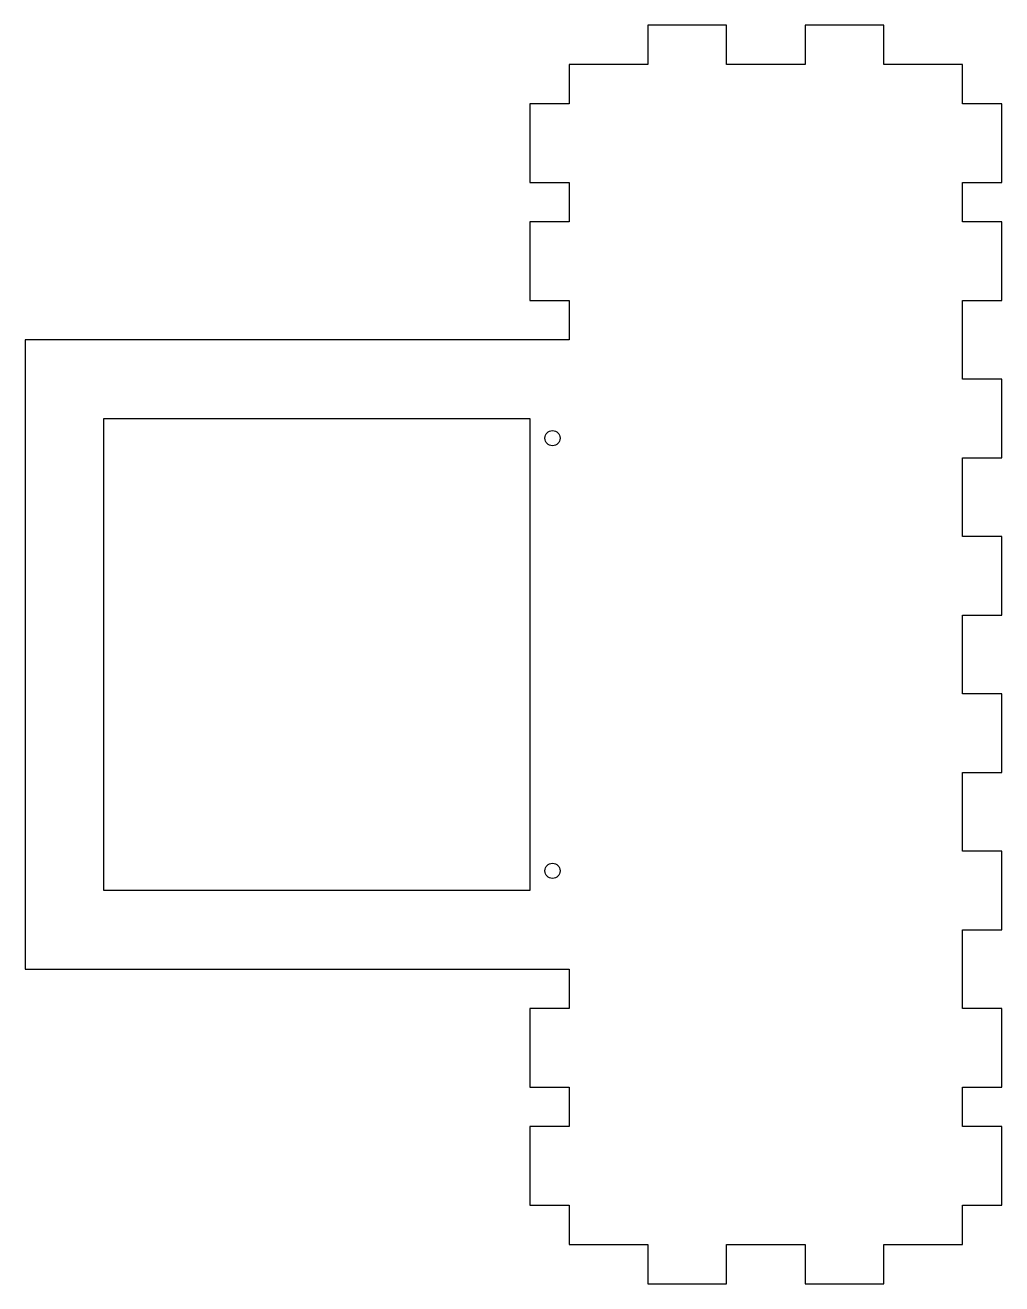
# Model space of a CAD drawing. Header units: millimetres. Extents: x -113 to 36, y -96 to 96.
import ezdxf

# ---------------------------------------------------------------- set-up
doc = ezdxf.new("R2010")
doc.units = ezdxf.units.MM

msp = doc.modelspace()

# ---------------------------------------------------------------- linework, layer by layer
for points in [[(-36, 72), (-30, 72), (-30, 66), (-36, 66), (-36, 54), (-30, 54), (-30, 48), (-113, 48), (-113, -48), (-30, -48), (-30, -54), (-36, -54), (-36, -66), (-30, -66), (-30, -72), (-36, -72), (-36, -84), (-30, -84), (-30, -90), (-18, -90), (-18, -96), (-6, -96), (-6, -90), (6, -90), (6, -96), (18, -96), (18, -90), (30, -90), (30, -84), (36, -84), (36, -72), (30, -72), (30, -66), (36, -66), (36, -54), (30, -54), (30, -42), (36, -42), (36, -30), (30, -30), (30, -18), (36, -18), (36, -6), (30, -6), (30, 6), (36, 6), (36, 18), (30, 18), (30, 30), (36, 30), (36, 42), (30, 42), (30, 54), (36, 54), (36, 66), (30, 66), (30, 72), (36, 72), (36, 84), (30, 84), (30, 90), (18, 90), (18, 96), (6, 96), (6, 90), (-6, 90), (-6, 96), (-18, 96), (-18, 90), (-30, 90), (-30, 84), (-36, 84)], [(-36, 36), (-36, -36), (-101, -36), (-101, 36)]]:
    msp.add_lwpolyline(points, close=True)
for centre in [(-32.55, 33), (-32.55, -33)]:
    msp.add_circle(centre, 1.15)

doc.saveas('drawing.dxf')
